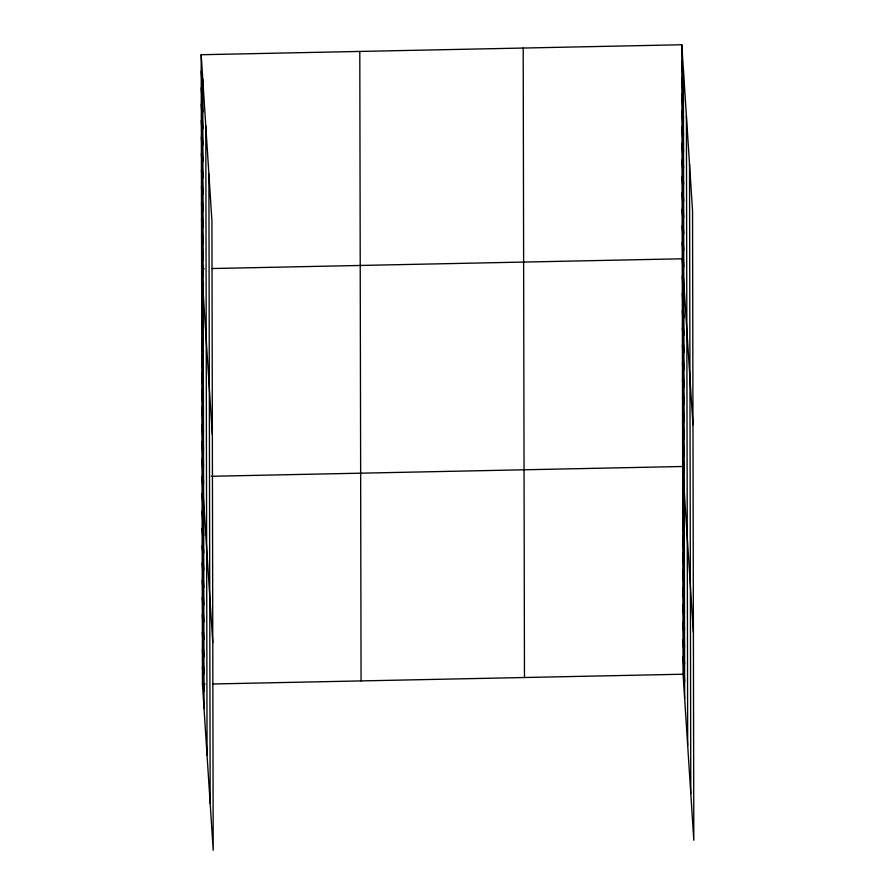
<?xml version="1.0" encoding="UTF-8"?>
<svg xmlns="http://www.w3.org/2000/svg" width="895" height="895" viewBox="0 0 895 895"><rect width="100%" height="100%" fill="white"/><g stroke="black" fill="none" stroke-linecap="round" stroke-linejoin="round"><path stroke-width="1.34" d="M201.185 54.729L211.925 220.774L213.2 850.25L202.46 684.205L201.185 54.729L681.8 44.75L692.54 210.795L693.815 840.271L683.075 674.226L681.8 44.75M204.261 268.69L201.621 268.746L212.35 434.791M212.193 268.534L682.236 258.778L692.976 424.823M211.287 476.285L682.661 466.496L693.401 632.541M202.46 684.205L205.1 684.149M213.032 683.981L683.075 674.226M681.833 61.218L683.411 85.596M681.867 77.675L683.444 102.064M681.9 94.143L683.478 118.532M681.934 110.6L683.511 134.988M681.968 127.068L683.545 151.456M682.001 143.524L683.579 167.913M682.035 159.992L683.612 184.381M682.068 176.46L683.646 200.838M682.102 192.917L683.679 217.306M682.135 209.385L683.713 233.774M682.169 225.842L683.746 250.231M682.203 242.31L683.78 266.699M682.27 276.085L683.847 300.474M682.303 293.392L683.881 317.781M682.348 310.71L683.925 335.088M682.382 328.017L683.959 352.406M682.415 345.325L683.993 369.713M682.449 362.643L684.026 387.02M682.482 379.95L684.06 404.339M682.516 397.257L684.093 421.646M682.549 414.575L684.127 438.953M682.594 431.882L684.16 456.271M682.628 449.189L684.205 473.578M682.695 483.815L684.272 508.203M682.728 501.122L684.306 525.51M682.762 518.429L684.339 542.817M682.795 535.747L684.373 560.136M682.829 553.054L684.406 577.443M682.874 570.361L684.451 594.75M682.907 587.679L684.485 612.068M682.941 604.986L684.518 629.375M682.974 622.293L684.552 646.682M683.008 639.612L684.585 664M683.042 656.919L684.619 681.308M201.218 71.186L202.796 95.575M201.252 87.654L202.829 112.043M201.285 104.111L202.863 128.5M201.319 120.579L202.897 144.968M201.353 137.047L202.93 161.424M201.386 153.504L202.964 177.892M201.42 169.972L202.997 194.36M201.453 186.428L203.031 210.817M201.487 202.897L203.064 227.285M201.52 219.353L203.098 243.742M201.554 235.821L203.131 260.21M201.588 252.289L203.165 276.667M201.655 286.064L203.232 310.442M201.688 303.371L203.266 327.76M201.722 320.678L203.299 345.067M201.755 337.997L203.333 362.374M201.789 355.304L203.366 379.693M201.822 372.611L203.4 397M201.867 389.929L203.433 414.307M201.901 407.236L203.478 431.625M201.934 424.543L203.512 448.932M201.968 441.85L203.545 466.239M202.001 459.169L203.579 483.557M202.035 476.476L212.775 642.52M202.069 493.783L203.646 518.171M202.102 511.101L203.68 535.49M202.147 528.408L203.724 552.797M202.18 545.715L203.758 570.104M202.214 563.033L203.791 587.422M202.248 580.34L203.825 604.729M202.281 597.647L203.859 622.036M202.315 614.966L203.892 639.354M202.348 632.273L203.926 656.661M202.393 649.58L203.97 673.969M202.427 666.898L204.004 691.287M689.519 164.042L690.795 793.529M686.409 115.88L687.684 745.367M683.377 69.139L684.653 698.615M523.195 48.039L524.47 677.526M359.79 51.429L361.065 680.916M208.893 174.022L210.168 803.497M205.783 125.859L207.058 755.335M202.762 79.107L204.038 708.594"/></g></svg>
